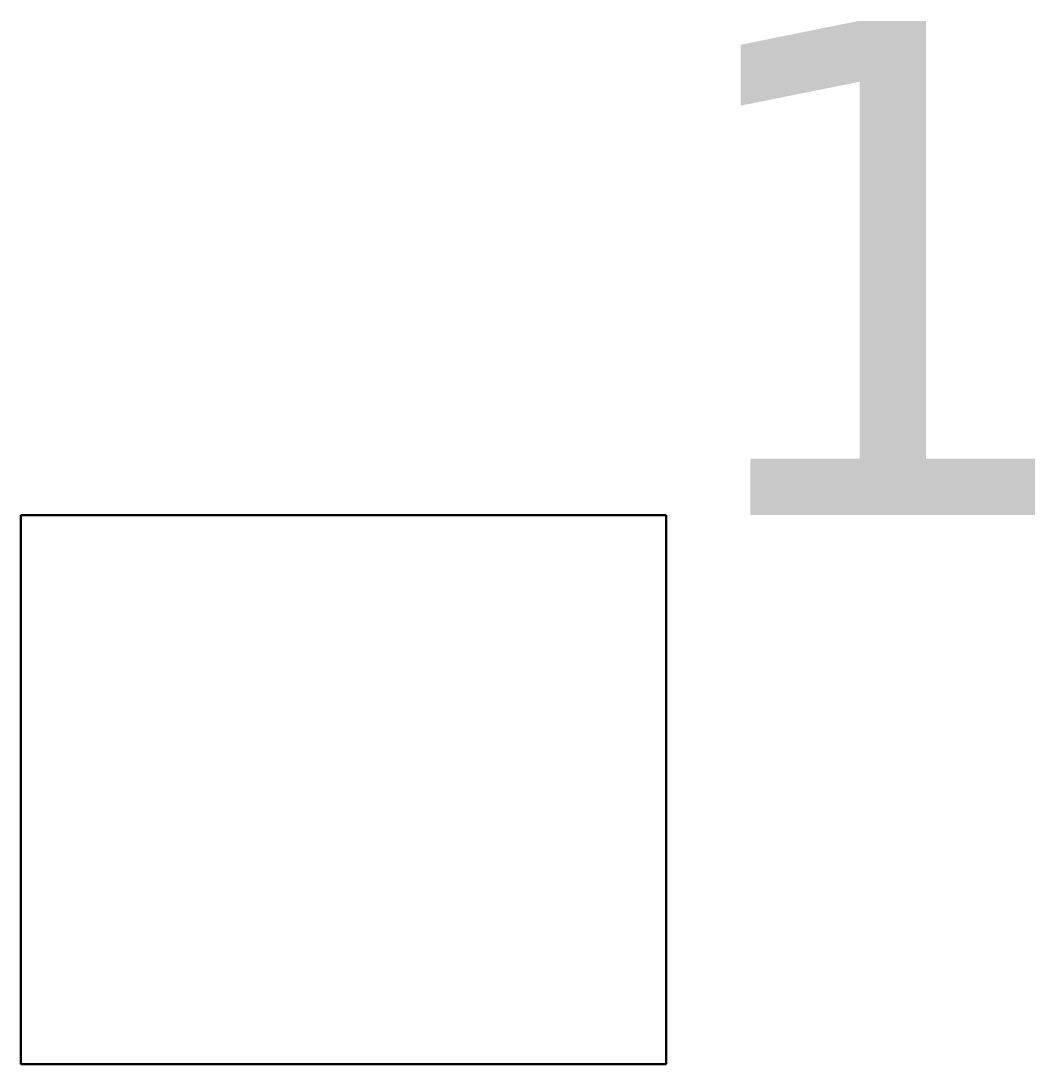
# Model space of a CAD drawing. Header units: inches. Extents: x -3 to 1235, y -1 to 963.
# Drawn here: x 49.3825 to 49.7518, y 117.9 to 118.28 of the extents above; entities that cross this region are included whole.
import ezdxf

# ---------------------------------------------------------------- set-up
doc = ezdxf.new("R2010")
doc.units = ezdxf.units.IN
doc.header["$MEASUREMENT"] = 0
doc.layers.add('DLX_TERR_LUM', color=7, linetype='Continuous', true_color=0x000000)
doc.layers.add('DLX_TERR_LUMKEY_IDX', color=7, linetype='Continuous', true_color=0x7f7f7f)
doc.styles.add('TableTextStyle', font='')
doc.styles.get('TableTextStyle').set_extended_font_data('VERDANA.TTF')

msp = doc.modelspace()

# ---------------------------------------------------------------- linework, layer by layer
at = {"layer": 'DLX_TERR_LUM'}
for points in [[(49.3825, 117.9, 0), (49.3825, 118.1, 0)], [(49.3825, 118.1, 0), (49.3825, 118.1, 0)], [(49.3825, 118.1, 0), (49.3825, 117.9, 0)], [(49.3825, 118.1, 0), (49.6175, 118.1, 0)], [(49.6175, 118.1, 0), (49.3825, 118.1, 0)], [(49.3825, 118.1, 0), (49.3825, 118.1, 0)], [(49.6175, 118.1, 0), (49.3825, 118.1, 0)], [(49.3825, 118.1, 0), (49.3825, 117.9, 0)], [(49.3825, 117.9, 0), (49.3825, 118.1, 0)], [(49.3825, 118.1, 0), (49.6175, 118.1, 0)], [(49.6175, 118.1, 0), (49.6175, 118.1, 0)], [(49.6175, 118.1, 0), (49.6175, 117.9, 0)], [(49.6175, 117.9, 0), (49.6175, 118.1, 0)], [(49.6175, 118.1, 0), (49.6175, 118.1, 0)], [(49.6175, 117.9, 0), (49.6175, 118.1, 0)], [(49.6175, 118.1, 0), (49.6175, 117.9, 0)], [(49.3825, 117.9, 0), (49.3825, 117.9, 0)], [(49.6175, 117.9, 0), (49.3825, 117.9, 0)], [(49.3825, 117.9, 0), (49.3825, 117.9, 0)], [(49.3825, 117.9, 0), (49.6175, 117.9, 0)], [(49.3825, 117.9, 0), (49.6175, 117.9, 0)], [(49.6175, 117.9, 0), (49.3825, 117.9, 0)], [(49.6175, 117.9, 0), (49.6175, 117.9, 0)], [(49.6175, 117.9, 0), (49.6175, 117.9, 0)]]:
    msp.add_polyline3d(points, dxfattribs=at)

# ---------------------------------------------------------------- texts
at = {"layer": 'DLX_TERR_LUMKEY_IDX', "style": 'TableTextStyle'}
msp.add_text('1', height=0.18, dxfattribs=at).set_placement((49.6175, 118.1))

doc.saveas('drawing.dxf')
